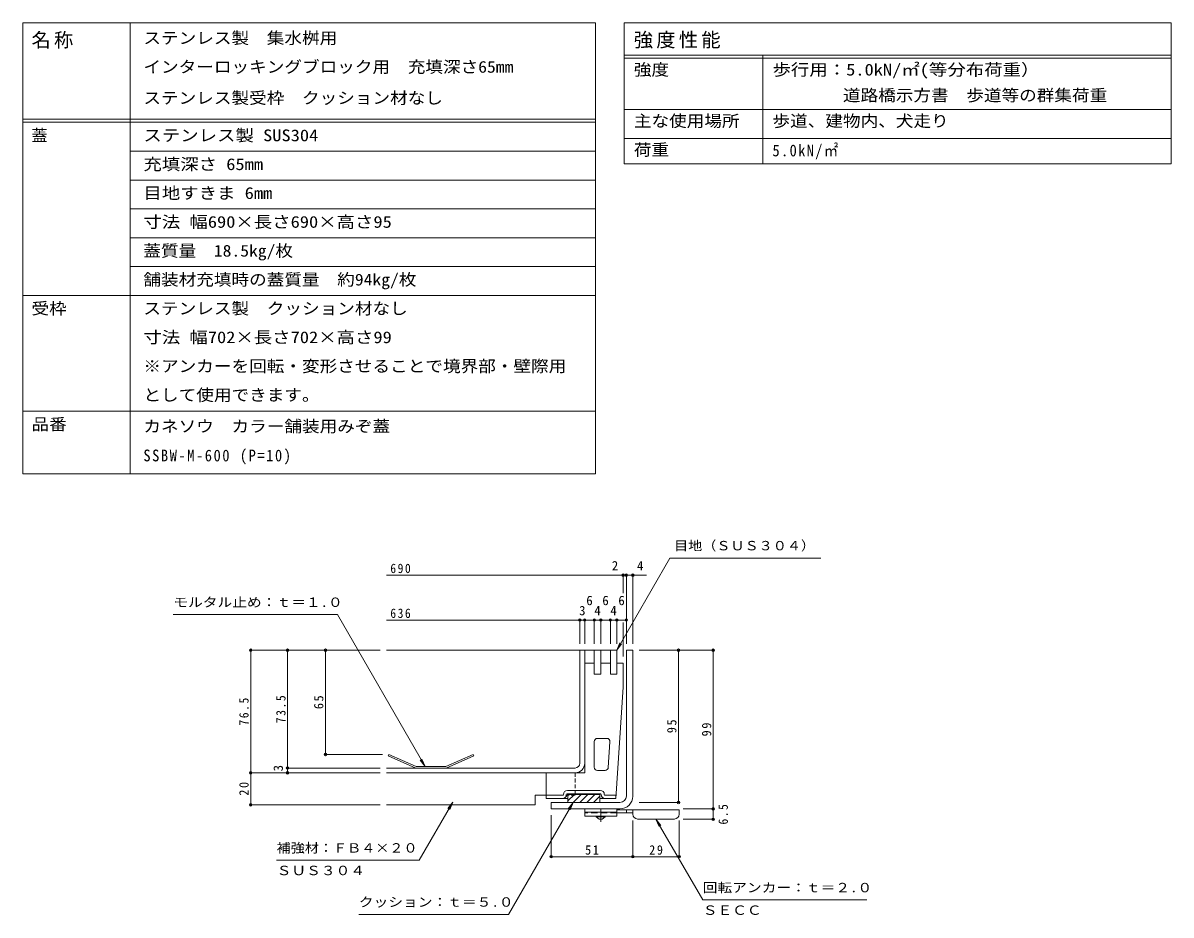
# Model space of a CAD drawing. Units: millimetres on the paper, enlarged 3 times, with parts at other scales. Extents: x -1103 to 1185, y -824 to 816.
# Drawn here: x 64 to 1139, y -19 to 816 of the extents above; entities that cross this region are included whole.
import ezdxf
from ezdxf.enums import TextEntityAlignment as Align

# ---------------------------------------------------------------- set-up
doc = ezdxf.new("R2010")
doc.units = ezdxf.units.MM
doc.header["$LTSCALE"] = 3
doc.header["$PDMODE"] = 32
doc.header["$PDSIZE"] = 2.4
for name, pattern in [('CHAIN1', [8, 5, -1, 1, -1]), ('DASHED1', [1.8, 1.2, -0.6]), ('DASHED2', [3, 2, -1])]:
    doc.linetypes.add(name, pattern=pattern)
for name, color, linetype, lineweight in [('D-1', 2, 'Continuous', 9), ('D-2', 3, 'Continuous', 9), ('D-3', 4, 'Continuous', 9), ('D-4', 7, 'Continuous', 9), ('D-5', 7, 'Continuous', 9), ('D-9', 4, 'Continuous', 9), ('D-A', 6, 'Continuous', 9), ('F-F_F-Fﾚｲﾔ', 3, 'Continuous', 9)]:
    doc.layers.add(name, color=color, linetype=linetype, lineweight=lineweight)
doc.styles.add('ＭＳ ゴシック', font='')
doc.styles.get('ＭＳ ゴシック').set_extended_font_data('MS Gothic')

msp = doc.modelspace()

# ---------------------------------------------------------------- linework, layer by layer
at = {"layer": 'D-1'}
for p, q in [((629.356, 229.191), (635.356, 229.191)), ((629.356, 92.691), (629.356, 229.191)), ((635.356, 92.691), (635.356, 229.191)), ((623.356, 86.691), (558.856, 86.691))]:
    msp.add_line(p, q, dxfattribs=at)
msp.add_lwpolyline([(623.356, 80.691), (558.856, 80.691), (558.856, 86.691)], dxfattribs=at)
for radius in [12, 6]:
    msp.add_arc((623.356, 92.691), radius, 270, 0, dxfattribs=at)
at = {"layer": 'D-2'}
for p, q in [((620.357, 229.191), (404.715, 229.191)), ((585.857, 123.441), (585.857, 229.191)), ((590.357, 217.191), (590.357, 229.191)), ((432.194, 118.941), (406.228, 130.318)), ((460.519, 118.941), (486.485, 130.318)), ((581.357, 118.941), (404.715, 118.941)), ((460.205, 120.441), (432.508, 120.441)), ((581.357, 114.441), (404.715, 114.441))]:
    msp.add_line(p, q, dxfattribs=at)
at = {"layer": 'D-2', "linetype": 'DASHED1'}
msp.add_line((590.357, 123.441), (590.357, 217.191), dxfattribs=at)
at = {"layer": 'D-2'}
for points in [[(432.508, 120.441), (406.83, 131.691), (406.228, 130.318)], [(460.205, 120.441), (485.883, 131.691), (486.485, 130.318)]]:
    msp.add_lwpolyline(points, dxfattribs=at)
for radius in [4.5, 9]:
    msp.add_arc((581.357, 123.441), radius, 270, 0, dxfattribs=at)
at = {"layer": 'D-3'}
for p, q in [((590.357, 114.441), (590.357, 217.191)), ((590.357, 217.191), (599.357, 217.191)), ((605.357, 217.191), (614.357, 217.191)), ((620.357, 217.191), (626.356, 217.191)), ((626.356, 194.691), (626.356, 217.191)), ((626.356, 194.691), (619.606, 90.441)), ((599.357, 119.691), (599.357, 143.691)), ((611.029, 146.691), (602.357, 146.691)), ((612.469, 119.497), (614.023, 143.497)), ((590.357, 114.441), (554.356, 114.441)), ((554.356, 90.441), (554.356, 114.441)), ((602.357, 116.691), (609.475, 116.691)), ((574.231, 97.941), (604.981, 97.941)), ((569.731, 93.441), (554.356, 93.441)), ((574.606, 90.441), (554.356, 90.441)), ((574.231, 94.941), (604.981, 94.941)), ((574.606, 94.941), (574.606, 86.691)), ((604.606, 94.791), (574.606, 94.791)), ((604.606, 94.641), (574.606, 94.641)), ((604.606, 94.491), (574.606, 94.491)), ((604.606, 94.341), (574.606, 94.341)), ((604.606, 94.191), (574.606, 94.191)), ((580.672, 94.191), (574.606, 88.126)), ((574.606, 86.691), (604.606, 86.691)), ((587.036, 94.191), (579.536, 86.691)), ((593.399, 94.191), (585.899, 86.691)), ((599.763, 94.191), (592.263, 86.691)), ((604.606, 92.671), (598.627, 86.691)), ((604.606, 94.941), (604.606, 86.691)), ((609.481, 90.441), (604.606, 90.441)), ((609.481, 93.441), (619.606, 93.441)), ((609.481, 90.441), (619.606, 90.441)), ((619.606, 90.441), (619.606, 93.441))]:
    msp.add_line(p, q, dxfattribs=at)
for centre, radius, start, end in [((602.357, 143.691), 3, 90, 180), ((611.029, 143.691), 3, 356.2954, 90), ((602.357, 119.691), 3, 180, 270), ((609.475, 119.691), 3, 270, 356.2954), ((574.231, 94.191), 3.75, 90, 180), ((604.981, 94.191), 3.75, 0, 90), ((569.731, 94.191), 3.75, 270, 0), ((569.731, 94.191), 0.75, 270, 0), ((574.231, 94.191), 0.75, 90, 180), ((604.981, 94.191), 0.75, 0, 90), ((609.481, 94.191), 3.75, 180, 270), ((609.481, 94.191), 0.75, 180, 270)]:
    msp.add_arc(centre, radius, start, end, dxfattribs=at)
at = {"layer": 'D-4'}
for p, q in [((626.356, 299.512), (404.715, 299.512)), ((626.356, 300.412), (626.356, 282.757)), ((629.356, 299.512), (626.356, 299.512)), ((629.356, 300.412), (629.356, 235.191)), ((648.148, 299.512), (629.356, 299.512)), ((635.356, 300.412), (635.356, 235.191)), ((585.857, 258.402), (585.857, 235.191)), ((590.357, 258.402), (590.357, 235.191)), ((599.357, 258.402), (599.357, 235.191)), ((605.357, 258.402), (605.357, 235.191)), ((614.357, 258.402), (614.357, 235.191)), ((620.357, 258.402), (620.357, 235.191)), ((585.857, 257.502), (404.715, 257.502)), ((590.357, 257.502), (585.857, 257.502)), ((620.357, 257.502), (629.356, 257.502)), ((626.356, 255.327), (626.356, 223.191)), ((276.632, 229.191), (398.715, 229.191)), ((277.532, 229.191), (277.532, 114.441)), ((312.108, 229.191), (312.108, 118.941)), ((347.541, 229.191), (347.541, 131.691)), ((711.65, 229.191), (641.356, 229.191)), ((678.17, 229.191), (678.17, 86.691)), ((710.75, 229.191), (710.75, 80.691)), ((346.641, 131.691), (400.83, 131.691)), ((311.208, 118.941), (398.715, 118.941)), ((312.108, 118.941), (312.108, 114.441)), ((276.632, 114.441), (398.715, 114.441)), ((277.532, 114.441), (277.532, 84.442)), ((679.07, 86.691), (641.356, 86.691)), ((276.632, 84.442), (398.715, 84.442)), ((711.65, 80.691), (682.512, 80.691)), ((710.75, 80.691), (710.75, 70.942)), ((558.856, 35.049), (558.856, 74.691)), ((635.356, 35.049), (635.356, 69.742)), ((678.856, 35.049), (678.856, 69.742)), ((711.65, 70.942), (682.512, 70.942)), ((635.356, 35.949), (558.856, 35.949)), ((678.856, 35.949), (635.356, 35.949))]:
    msp.add_line(p, q, dxfattribs=at)
for points in [[(590.357, 257.502), (599.357, 257.502), (605.357, 257.502)], [(605.357, 257.502), (614.357, 257.502), (620.357, 257.502)]]:
    msp.add_lwpolyline(points, dxfattribs=at)
for p in [(626.356, 299.512), (629.356, 299.512), (635.356, 299.512), (585.857, 257.502), (590.357, 257.502), (599.357, 257.502), (605.357, 257.502), (614.357, 257.502), (620.357, 257.502), (629.356, 257.502), (277.532, 229.191), (312.108, 229.191), (347.541, 229.191), (678.17, 229.191), (710.75, 229.191), (347.541, 131.691), (312.108, 118.941), (277.532, 114.441), (312.108, 114.441), (678.17, 86.691), (277.532, 84.442), (710.75, 80.691), (710.75, 70.942), (558.856, 35.949), (635.356, 35.949), (678.856, 35.949)]:
    msp.add_point(p, dxfattribs=at)
at = {"layer": 'D-5'}
for p, q in [((670.192, 315.508), (811.424, 315.508)), ((358.779, 262.561), (205.029, 262.561)), ((620.357, 229.191), (624.922, 235.142)), ((440.832, 120.441), (437.962, 127.371)), ((466.809, 87.106), (462.243, 81.156)), ((579.536, 86.691), (574.97, 80.741)), ((657.106, 71.242), (659.976, 64.312)), ((657.106, 71.242), (661.672, 65.291)), ((700.871, -4.561), (657.106, 71.242)), ((435.336, 32.595), (301.836, 32.595)), ((700.871, -4.561), (854.621, -4.561)), ((519.061, -18.053), (378.811, -18.053))]:
    msp.add_line(p, q, dxfattribs=at)
for points in [[(670.192, 315.508), (620.357, 229.191), (623.227, 236.121)], [(358.779, 262.561), (440.832, 120.441), (436.266, 126.392)], [(435.336, 32.595), (466.809, 87.106), (463.938, 80.177)], [(519.061, -18.053), (579.536, 86.691), (576.665, 79.762)]]:
    msp.add_lwpolyline(points, dxfattribs=at)
at = {"layer": 'D-9', "color": 5, "linetype": 'DASHED1', "lineweight": 5}
for p, q in [((581.357, 114.442), (581.357, 93.442)), ((581.357, 93.442), (554.356, 93.442))]:
    msp.add_line(p, q, dxfattribs=at)
at = {"layer": 'D-9', "color": 3}
for p, q in [((590.356, 80.691), (590.356, 73.941)), ((620.356, 80.691), (590.356, 80.691)), ((620.356, 77.691), (590.356, 77.691)), ((620.356, 80.691), (620.356, 73.941)), ((620.356, 73.941), (590.356, 73.941))]:
    msp.add_line(p, q, dxfattribs=at)
at = {"layer": 'D-9', "color": 3, "linetype": 'DASHED2'}
msp.add_line((620.356, 76.941), (590.356, 76.941), dxfattribs=at)
at = {"layer": 'D-9', "linetype": 'CHAIN1'}
msp.add_line((605.356, 68.619), (605.356, 80.691), dxfattribs=at)
at = {"layer": 'D-9'}
for p, q in [((678.856, 79.942), (620.356, 79.942)), ((635.364, 76.942), (620.356, 76.942)), ((629.356, 76.942), (629.356, 79.942)), ((635.356, 75.742), (635.356, 79.942)), ((678.856, 75.742), (678.856, 79.942)), ((639.856, 71.242), (674.356, 71.242))]:
    msp.add_line(p, q, dxfattribs=at)
at = {"layer": 'D-9', "color": 2}
for p, q in [((601.231, 73.192), (601.231, 73.941)), ((601.231, 73.192), (603.856, 70.942)), ((601.231, 73.192), (609.481, 73.192)), ((603.856, 70.942), (606.856, 70.942)), ((606.856, 70.942), (609.481, 73.192)), ((609.481, 73.192), (609.481, 73.941))]:
    msp.add_line(p, q, dxfattribs=at)
at = {"layer": 'D-9', "color": 5, "lineweight": 5}
msp.add_lwpolyline([(554.356, 93.442), (543.857, 93.442), (543.857, 84.442), (404.715, 84.442)], dxfattribs=at)
at = {"layer": 'D-9'}
for centre, start, end in [((639.856, 75.742), 180, 270), ((674.356, 75.742), 270, 0)]:
    msp.add_arc(centre, 4.5, start, end, dxfattribs=at)
at = {"layer": 'D-A'}
for p, q in [((599.357, 229.191), (605.357, 229.191)), ((599.357, 206.691), (599.357, 229.191)), ((605.357, 229.191), (605.357, 206.691)), ((614.357, 229.191), (620.357, 229.191)), ((614.357, 206.691), (614.357, 229.191)), ((620.357, 229.191), (620.357, 206.691)), ((605.357, 206.691), (599.357, 206.691)), ((620.357, 206.691), (614.357, 206.691))]:
    msp.add_line(p, q, dxfattribs=at)
at = {"layer": 'F-F_F-Fﾚｲﾔ', "color": 7}
for p, q in [((64.268, 816.339), (600.338, 816.339)), ((64.268, 816.339), (64.268, 394.452)), ((164.641, 816.339), (164.641, 394.452)), ((600.338, 816.339), (600.338, 394.452)), ((627.381, 816.339), (1139.467, 816.339)), ((627.381, 816.339), (627.381, 684.339)), ((1139.467, 816.339), (1139.467, 684.339)), ((627.381, 786.339), (1139.467, 786.339)), ((757.203, 786.339), (757.203, 684.339)), ((627.381, 783.339), (1139.467, 783.339)), ((627.381, 735.339), (1139.467, 735.339)), ((64.268, 726.339), (600.338, 726.339)), ((64.268, 723.339), (600.338, 723.339)), ((627.381, 708.339), (1139.467, 708.339)), ((164.641, 696.339), (600.338, 696.339)), ((627.381, 684.339), (1139.467, 684.339)), ((164.641, 669.339), (600.338, 669.339)), ((164.641, 642.339), (600.338, 642.339)), ((164.641, 615.339), (600.338, 615.339)), ((164.641, 588.339), (600.338, 588.339)), ((64.268, 561.339), (600.338, 561.339)), ((64.268, 452.952), (600.338, 452.952)), ((64.268, 394.452), (600.338, 394.452))]:
    msp.add_line(p, q, dxfattribs=at)

# ---------------------------------------------------------------- texts
at = {"layer": 'D-4', "color": 2, "style": 'ＭＳ ゴシック'}
for s, p in [('2', (615.746, 301.312)), ('4', (639.346, 301.312)), ('6', (591.857, 268.788)), ('6', (606.857, 268.788)), ('6', (621.856, 268.788)), ('3', (585.107, 259.302)), ('4', (599.357, 259.302)), ('4', (614.357, 259.302))]:
    msp.add_text(s, height=8.798, dxfattribs=at).set_placement(p, align=Align.BOTTOM_LEFT)
msp.add_text('3', height=8.798, rotation=90, dxfattribs=at).set_placement((310.308, 115.801), align=Align.BOTTOM_LEFT)
at = {"layer": 'D-4', "color": 2, "char_height": 8.798, "attachment_point": 7, "style": 'ＭＳ ゴシック'}
for s, insert in [('\\T1.27;\\W0.9;690', (408.333, 301.312)), ('\\T1.27;\\W0.9;636', (408.333, 259.302)), ('\\T1.27;\\W0.95;51', (590.731, 37.749)), ('\\T1.27;\\W0.95;29', (650.731, 37.749))]:
    msp.add_mtext(s, dxfattribs=dict(at, insert=insert))
at = {"layer": 'D-4', "color": 2, "char_height": 8.798, "attachment_point": 7, "rotation": 90, "style": 'ＭＳ ゴシック'}
for s, insert in [('\\T1.28;\\W0.9;76.5', (275.732, 158.691)), ('\\T1.28;\\W0.9;73.5', (310.308, 160.941)), ('\\T1.27;\\W0.95;65', (345.741, 174.066)), ('\\T1.27;\\W0.95;95', (676.37, 151.566)), ('\\T1.27;\\W0.95;99', (708.95, 148.566)), ('\\T1.27;\\W0.95;20', (275.732, 93.067)), ('\\T1.27;\\W0.9;6.5', (724.55, 66.066))]:
    msp.add_mtext(s, dxfattribs=dict(at, insert=insert))
at = {"layer": 'D-5', "color": 2, "style": 'ＭＳ ゴシック'}
for s, width, p in [('目地（ＳＵＳ３０４）', 1.1, (674.058, 320.07)), ('モルタル止め：ｔ＝１.０', 1.15, (205.029, 267.122)), ('補強材：ＦＢ４×２０', 1.1, (301.836, 37.156)), ('ＳＵＳ３０４', 1.15, (301.836, 16.033)), ('回転アンカー：ｔ＝２.０', 1.15, (700.871, 0.001)), ('クッション：ｔ＝５.０', 1.15, (378.811, -13.491)), ('ＳＥＣＣ', 1.15, (700.871, -21.122))]:
    msp.add_text(s, height=8.798, dxfattribs=dict(at, width=width)).set_placement(p, align=Align.BOTTOM_LEFT)
at = {"layer": 'F-F_F-Fﾚｲﾔ', "style": 'ＭＳ ゴシック'}
for s, width, p in [('ステンレス製\u3000集水桝用', 1.1, (177.041, 793.479)), ('インターロッキングブロック用\u3000充填深さ65mm', 1.1, (177.041, 766.479)), ('強度', 1.1, (636.381, 763.839)), ('歩行用：5.0kN/㎡(等分布荷重）', 1.15, (766.203, 763.839)), ('ステンレス製受枠\u3000クッション材なし', 1.1, (177.041, 737.382)), ('\u3000 \u3000 \u3000道路橋示方書\u3000歩道等の群集荷重', 1.1, (766.203, 739.839)), ('主な使用場所', 1.1, (636.381, 715.839)), ('歩道、建物内、犬走り', 1.1, (766.203, 715.839)), ('ステンレス製 SUS304', 1.15, (177.041, 702.338)), ('荷重', 1.1, (636.381, 688.839)), ('充填深さ 65mm', 1.15, (177.041, 675.339)), ('目地すきま 6mm', 1.15, (177.041, 648.339)), ('寸法 幅690×長さ690×高さ95', 1.15, (177.041, 621.339)), ('蓋質量\u300018.5kg/枚', 1.1, (177.041, 594.339)), ('舗装材充填時の蓋質量\u3000約94kg/枚', 1.1, (177.041, 567.339)), ('受枠', 1.1, (72.253, 540.339)), ('ステンレス製\u3000クッション材なし', 1.1, (177.041, 540.339)), ('寸法 幅702×長さ702×高さ99', 1.15, (177.041, 513.339)), ('※アンカーを回転・変形させることで境界部・壁際用', 1.1, (177.041, 486.339)), ('として使用できます。', 1.1, (177.041, 459.339)), ('品番', 1.1, (72.253, 431.952)), ('カネソウ\u3000カラー舗装用みぞ蓋', 1.1, (177.041, 430.07))]:
    msp.add_text(s, height=11, dxfattribs=dict(at, width=width)).set_placement(p, align=Align.BOTTOM_LEFT)
msp.add_text('蓋', height=11, dxfattribs=at).set_placement((72.253, 702.338), align=Align.BOTTOM_LEFT)
at = {"layer": 'F-F_F-Fﾚｲﾔ', "attachment_point": 7, "style": 'ＭＳ ゴシック'}
for s, insert, char_height in [('\\T1.17;名称', (72.253, 792.338), 13.2), ('\\T1.17;強度性能', (636.381, 792.339), 13.2), ('\\T1.19;\\W0.9;5.0kN/㎡', (766.203, 688.839), 11), ('\\T1.22;\\W0.9;SSBW-M-600\\~(P=10)', (177.041, 403.07), 11)]:
    msp.add_mtext(s, dxfattribs=dict(at, insert=insert, char_height=char_height))

doc.saveas('drawing.dxf')
